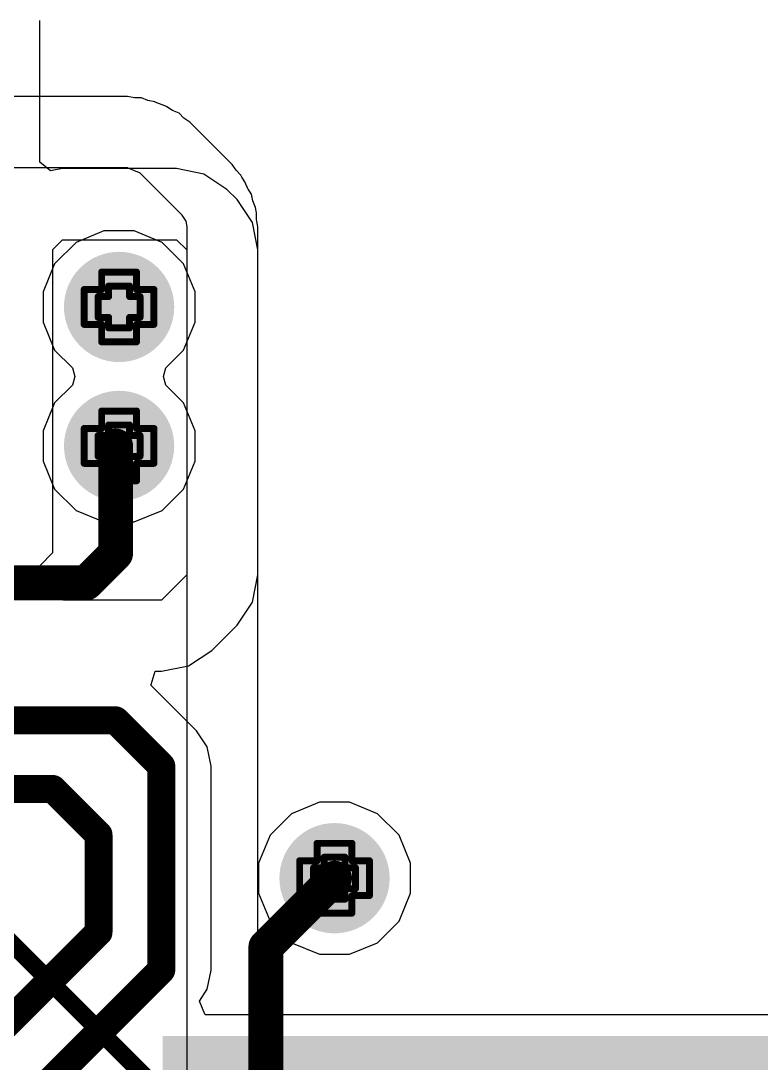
# Model space of a CAD drawing. Header units: inches. Extents: x -3 to 5259, y -3 to 5282.
# Drawn here: x 15.99 to 21.39, y 38.98 to 46.57 of the extents above; entities that cross this region are included whole.
import ezdxf

# ---------------------------------------------------------------- set-up
doc = ezdxf.new("R2010")
doc.units = ezdxf.units.IN
for name, color, linetype in [('Bottom Layer', 5, 'Continuous'), ('Bottom Solder', 6, 'Continuous'), ('Drill Drawing', 1, 'Continuous'), ('Layer 1', 16, 'Continuous'), ('Layer 2', 76, 'Continuous'), ('Top Layer', 1, 'Continuous'), ('Top Overlay', 2, 'Continuous'), ('Top Paste', 8, 'Continuous'), ('Top Solder', 216, 'Continuous'), ('Via Holes', 16, 'Continuous')]:
    doc.layers.add(name, color=color, linetype=linetype)

# ---------------------------------------------------------------- blocks, each defined once
blk = doc.blocks.new('64_LQFP__10_10__24')
at = {"layer": 'Top Layer'}
for points in [[(-3.9, -6.35), (-3.9, -5.15), (-3.6, -5.15), (-3.6, -6.35)], [(-3.4, -6.35), (-3.4, -5.15), (-3.1, -5.15), (-3.1, -6.35)], [(-2.9, -6.35), (-2.9, -5.15), (-2.6, -5.15), (-2.6, -6.35)], [(-2.4, -6.35), (-2.4, -5.15), (-2.1, -5.15), (-2.1, -6.35)], [(-1.9, -6.35), (-1.9, -5.15), (-1.6, -5.15), (-1.6, -6.35)], [(-1.4, -6.35), (-1.4, -5.15), (-1.1, -5.15), (-1.1, -6.35)], [(-0.9, -6.35), (-0.9, -5.15), (-0.6, -5.15), (-0.6, -6.35)], [(-0.4, -6.35), (-0.4, -5.15), (-0.1, -5.15), (-0.1, -6.35)], [(0.1, -6.35), (0.1, -5.15), (0.4, -5.15), (0.4, -6.35)]]:
    blk.add_hatch(color=1, dxfattribs=at).paths.add_polyline_path(points)
at = {"layer": 'Top Paste'}
for points in [[(-3.9, -6.35), (-3.9, -5.15), (-3.6, -5.15), (-3.6, -6.35)], [(-3.4, -6.35), (-3.4, -5.15), (-3.1, -5.15), (-3.1, -6.35)], [(-2.9, -6.35), (-2.9, -5.15), (-2.6, -5.15), (-2.6, -6.35)], [(-2.4, -6.35), (-2.4, -5.15), (-2.1, -5.15), (-2.1, -6.35)], [(-1.9, -6.35), (-1.9, -5.15), (-1.6, -5.15), (-1.6, -6.35)], [(-1.4, -6.35), (-1.4, -5.15), (-1.1, -5.15), (-1.1, -6.35)], [(-0.9, -6.35), (-0.9, -5.15), (-0.6, -5.15), (-0.6, -6.35)], [(-0.4, -6.35), (-0.4, -5.15), (-0.1, -5.15), (-0.1, -6.35)], [(0.1, -6.35), (0.1, -5.15), (0.4, -5.15), (0.4, -6.35)]]:
    blk.add_hatch(color=8, dxfattribs=at).paths.add_polyline_path(points)
at = {"layer": 'Top Solder'}
for points in [[(-4.0016, -6.4516), (-4.0016, -5.0484), (-3.4984, -5.0484), (-3.4984, -6.4516)], [(-3.5016, -6.4516), (-3.5016, -5.0484), (-2.9984, -5.0484), (-2.9984, -6.4516)], [(-3.0016, -6.4516), (-3.0016, -5.0484), (-2.4984, -5.0484), (-2.4984, -6.4516)], [(-2.5016, -6.4516), (-2.5016, -5.0484), (-1.9984, -5.0484), (-1.9984, -6.4516)], [(-2.0016, -6.4516), (-2.0016, -5.0484), (-1.4984, -5.0484), (-1.4984, -6.4516)], [(-1.5016, -6.4516), (-1.5016, -5.0484), (-0.9984, -5.0484), (-0.9984, -6.4516)], [(-1.0016, -6.4516), (-1.0016, -5.0484), (-0.4984, -5.0484), (-0.4984, -6.4516)], [(-0.5016, -6.4516), (-0.5016, -5.0484), (0.0016, -5.0484), (0.0016, -6.4516)], [(-0.0016, -6.4516), (-0.0016, -5.0484), (0.5016, -5.0484), (0.5016, -6.4516)]]:
    blk.add_hatch(color=216, dxfattribs=at).paths.add_polyline_path(points)
at = {"layer": 'Top Overlay'}
blk.add_lwpolyline([(-5.2832, -4.191, 0.127, 0.127, 0), (-4.1148, -5.3594, 0.127, 0.127, 0)], format="xyseb", dxfattribs=at)

msp = doc.modelspace()

# ---------------------------------------------------------------- hatches: boundary and pattern name
at = {"layer": 'Bottom Layer'}
h = msp.add_hatch(color=5, dxfattribs=at)
edge = h.paths.add_edge_path()
edge.add_arc((16.709, 44.4842), 0.3, 0, 360)
h = msp.add_hatch(color=5, dxfattribs=at)
edge = h.paths.add_edge_path()
edge.add_arc((16.709, 43.4721), 0.3, 0, 360)
h = msp.add_hatch(color=5, dxfattribs=at)
edge = h.paths.add_edge_path()
edge.add_arc((18.2781, 40.3238), 0.3, 0, 360)
at = {"layer": 'Bottom Solder'}
h = msp.add_hatch(color=6, dxfattribs=at)
edge = h.paths.add_edge_path()
edge.add_arc((16.709, 44.4842), 0.4016, 0, 360)
h = msp.add_hatch(color=6, dxfattribs=at)
edge = h.paths.add_edge_path()
edge.add_arc((16.709, 43.4721), 0.4016, 0, 360)
h = msp.add_hatch(color=6, dxfattribs=at)
edge = h.paths.add_edge_path()
edge.add_arc((18.2781, 40.3238), 0.4016, 0, 360)
at = {"layer": 'Layer 1'}
h = msp.add_hatch(color=16, dxfattribs=at)
edge = h.paths.add_edge_path()
edge.add_arc((16.709, 44.4842), 0.3, 0, 360)
h = msp.add_hatch(color=16, dxfattribs=at)
edge = h.paths.add_edge_path()
edge.add_arc((16.709, 43.4721), 0.3, 0, 360)
h = msp.add_hatch(color=16, dxfattribs=at)
edge = h.paths.add_edge_path()
edge.add_arc((18.2781, 40.3238), 0.3, 0, 360)
at = {"layer": 'Layer 2'}
h = msp.add_hatch(color=76, dxfattribs=at)
edge = h.paths.add_edge_path()
edge.add_arc((16.709, 44.4842), 0.3, 0, 360)
h = msp.add_hatch(color=76, dxfattribs=at)
edge = h.paths.add_edge_path()
edge.add_arc((16.709, 43.4721), 0.3, 0, 360)
h = msp.add_hatch(color=76, dxfattribs=at)
edge = h.paths.add_edge_path()
edge.add_arc((18.2781, 40.3238), 0.3, 0, 360)
at = {"layer": 'Top Layer'}
h = msp.add_hatch(color=1, dxfattribs=at)
edge = h.paths.add_edge_path()
edge.add_arc((16.709, 44.4842), 0.3, 0, 360)
h = msp.add_hatch(color=1, dxfattribs=at)
edge = h.paths.add_edge_path()
edge.add_arc((16.709, 43.4721), 0.3, 0, 360)
h = msp.add_hatch(color=1, dxfattribs=at)
edge = h.paths.add_edge_path()
edge.add_arc((18.2781, 40.3238), 0.3, 0, 360)
at = {"layer": 'Top Solder'}
h = msp.add_hatch(color=216, dxfattribs=at)
edge = h.paths.add_edge_path()
edge.add_arc((16.709, 44.4842), 0.4016, 0, 360)
h = msp.add_hatch(color=216, dxfattribs=at)
edge = h.paths.add_edge_path()
edge.add_arc((16.709, 43.4721), 0.4016, 0, 360)
h = msp.add_hatch(color=216, dxfattribs=at)
edge = h.paths.add_edge_path()
edge.add_arc((18.2781, 40.3238), 0.4016, 0, 360)
at = {"layer": 'Via Holes'}
h = msp.add_hatch(color=7, dxfattribs=at)
edge = h.paths.add_edge_path()
edge.add_arc((16.709, 44.4842), 0.15, 0, 360)
h = msp.add_hatch(color=7, dxfattribs=at)
edge = h.paths.add_edge_path()
edge.add_arc((16.709, 43.4721), 0.15, 0, 360)
h = msp.add_hatch(color=7, dxfattribs=at)
edge = h.paths.add_edge_path()
edge.add_arc((18.2781, 40.3238), 0.15, 0, 360)

# ---------------------------------------------------------------- linework, layer by layer
at = {"layer": 'Bottom Layer'}
for p, q in [((16.5988, 45.0382), (16.3952, 44.9538)), ((16.8192, 45.0382), (16.5988, 45.0382)), ((17.0228, 44.9538), (16.8192, 45.0382)), ((16.3952, 44.9538), (16.2393, 44.798)), ((17.1786, 44.798), (17.0228, 44.9538)), ((16.2393, 44.798), (16.155, 44.5944)), ((17.263, 44.5944), (17.1786, 44.798)), ((16.155, 44.5944), (16.155, 44.374)), ((17.263, 44.374), (17.263, 44.5944)), ((16.155, 44.374), (16.2393, 44.1703)), ((17.1786, 44.1703), (17.263, 44.374)), ((16.2393, 44.1703), (16.3688, 44.0408)), ((17.0491, 44.0408), (17.1786, 44.1703)), ((16.3688, 44.0408), (16.3855, 43.9781)), ((17.0325, 43.9781), (17.0491, 44.0408)), ((16.3855, 43.9781), (16.3688, 43.9154)), ((17.0491, 43.9154), (17.0325, 43.9781)), ((16.3688, 43.9154), (16.2393, 43.7859)), ((17.1786, 43.7859), (17.0491, 43.9154)), ((16.2393, 43.7859), (16.155, 43.5823)), ((17.263, 43.5823), (17.1786, 43.7859)), ((16.155, 43.5823), (16.155, 43.3619)), ((17.263, 43.3619), (17.263, 43.5823)), ((16.155, 43.3619), (16.2393, 43.1583)), ((17.1786, 43.1583), (17.263, 43.3619)), ((16.2393, 43.1583), (16.3952, 43.0024)), ((17.0228, 43.0024), (17.1786, 43.1583)), ((16.3952, 43.0024), (16.5988, 42.9181)), ((16.8192, 42.9181), (17.0228, 43.0024)), ((16.5988, 42.9181), (16.8192, 42.9181)), ((18.1679, 40.8778), (17.9642, 40.7934)), ((18.3883, 40.8778), (18.1679, 40.8778)), ((18.5919, 40.7934), (18.3883, 40.8778)), ((17.9642, 40.7934), (17.8084, 40.6376)), ((18.7477, 40.6376), (18.5919, 40.7934)), ((17.8084, 40.6376), (17.7241, 40.434)), ((18.8321, 40.434), (18.7477, 40.6376)), ((17.7241, 40.434), (17.7241, 40.2136)), ((18.8321, 40.2136), (18.8321, 40.434)), ((17.7241, 40.2136), (17.8084, 40.0099)), ((18.7477, 40.0099), (18.8321, 40.2136)), ((17.8084, 40.0099), (17.9642, 39.8541)), ((18.5919, 39.8541), (18.7477, 40.0099)), ((17.9642, 39.8541), (18.1679, 39.7698)), ((18.3883, 39.7698), (18.5919, 39.8541)), ((18.1679, 39.7698), (18.3883, 39.7698))]:
    msp.add_line(p, q, dxfattribs=at)
at = {"layer": 'Drill Drawing'}
for points in [[(16.582, 44.6112, 0.0508, 0.0508, 0), (16.582, 44.7382, 0.0508, 0.0508, 0)], [(16.582, 44.7382, 0.0508, 0.0508, 0), (16.836, 44.7382, 0.0508, 0.0508, 0)], [(16.836, 44.6112, 0.0508, 0.0508, 0), (16.836, 44.7382, 0.0508, 0.0508, 0)], [(16.455, 44.3572, 0.0508, 0.0508, 0), (16.455, 44.6112, 0.0508, 0.0508, 0)], [(16.455, 44.6112, 0.0508, 0.0508, 0), (16.582, 44.6112, 0.0508, 0.0508, 0)], [(16.6328, 44.5604, 0.0508, 0.0508, 0), (16.6328, 44.6366, 0.0508, 0.0508, 0)], [(16.6328, 44.6366, 0.0508, 0.0508, 0), (16.7852, 44.6366, 0.0508, 0.0508, 0)], [(16.7852, 44.5604, 0.0508, 0.0508, 0), (16.7852, 44.6366, 0.0508, 0.0508, 0)], [(16.836, 44.6112, 0.0508, 0.0508, 0), (16.963, 44.6112, 0.0508, 0.0508, 0)], [(16.963, 44.3572, 0.0508, 0.0508, 0), (16.963, 44.6112, 0.0508, 0.0508, 0)], [(16.5566, 44.408, 0.0508, 0.0508, 0), (16.5566, 44.5604, 0.0508, 0.0508, 0)], [(16.5566, 44.5604, 0.0508, 0.0508, 0), (16.6328, 44.5604, 0.0508, 0.0508, 0)], [(16.7852, 44.5604, 0.0508, 0.0508, 0), (16.8614, 44.5604, 0.0508, 0.0508, 0)], [(16.8614, 44.408, 0.0508, 0.0508, 0), (16.8614, 44.5604, 0.0508, 0.0508, 0)], [(16.5566, 44.408, 0.0508, 0.0508, 0), (16.6328, 44.408, 0.0508, 0.0508, 0)], [(16.6328, 44.3318, 0.0508, 0.0508, 0), (16.6328, 44.408, 0.0508, 0.0508, 0)], [(16.7852, 44.408, 0.0508, 0.0508, 0), (16.8614, 44.408, 0.0508, 0.0508, 0)], [(16.7852, 44.3318, 0.0508, 0.0508, 0), (16.7852, 44.408, 0.0508, 0.0508, 0)], [(16.455, 44.3572, 0.0508, 0.0508, 0), (16.582, 44.3572, 0.0508, 0.0508, 0)], [(16.582, 44.2302, 0.0508, 0.0508, 0), (16.582, 44.3572, 0.0508, 0.0508, 0)], [(16.6328, 44.3318, 0.0508, 0.0508, 0), (16.7852, 44.3318, 0.0508, 0.0508, 0)], [(16.836, 44.3572, 0.0508, 0.0508, 0), (16.963, 44.3572, 0.0508, 0.0508, 0)], [(16.836, 44.2302, 0.0508, 0.0508, 0), (16.836, 44.3572, 0.0508, 0.0508, 0)], [(16.582, 44.2302, 0.0508, 0.0508, 0), (16.836, 44.2302, 0.0508, 0.0508, 0)], [(16.582, 43.5991, 0.0508, 0.0508, 0), (16.582, 43.7261, 0.0508, 0.0508, 0)], [(16.582, 43.7261, 0.0508, 0.0508, 0), (16.836, 43.7261, 0.0508, 0.0508, 0)], [(16.836, 43.5991, 0.0508, 0.0508, 0), (16.836, 43.7261, 0.0508, 0.0508, 0)], [(16.6328, 43.5483, 0.0508, 0.0508, 0), (16.6328, 43.6245, 0.0508, 0.0508, 0)], [(16.6328, 43.6245, 0.0508, 0.0508, 0), (16.7852, 43.6245, 0.0508, 0.0508, 0)], [(16.7852, 43.5483, 0.0508, 0.0508, 0), (16.7852, 43.6245, 0.0508, 0.0508, 0)], [(16.455, 43.3451, 0.0508, 0.0508, 0), (16.455, 43.5991, 0.0508, 0.0508, 0)], [(16.455, 43.5991, 0.0508, 0.0508, 0), (16.582, 43.5991, 0.0508, 0.0508, 0)], [(16.5566, 43.3959, 0.0508, 0.0508, 0), (16.5566, 43.5483, 0.0508, 0.0508, 0)], [(16.5566, 43.5483, 0.0508, 0.0508, 0), (16.6328, 43.5483, 0.0508, 0.0508, 0)], [(16.7852, 43.5483, 0.0508, 0.0508, 0), (16.8614, 43.5483, 0.0508, 0.0508, 0)], [(16.836, 43.5991, 0.0508, 0.0508, 0), (16.963, 43.5991, 0.0508, 0.0508, 0)], [(16.8614, 43.3959, 0.0508, 0.0508, 0), (16.8614, 43.5483, 0.0508, 0.0508, 0)], [(16.963, 43.3451, 0.0508, 0.0508, 0), (16.963, 43.5991, 0.0508, 0.0508, 0)], [(16.5566, 43.3959, 0.0508, 0.0508, 0), (16.6328, 43.3959, 0.0508, 0.0508, 0)], [(16.6328, 43.3197, 0.0508, 0.0508, 0), (16.6328, 43.3959, 0.0508, 0.0508, 0)], [(16.7852, 43.3959, 0.0508, 0.0508, 0), (16.8614, 43.3959, 0.0508, 0.0508, 0)], [(16.7852, 43.3197, 0.0508, 0.0508, 0), (16.7852, 43.3959, 0.0508, 0.0508, 0)], [(16.455, 43.3451, 0.0508, 0.0508, 0), (16.582, 43.3451, 0.0508, 0.0508, 0)], [(16.582, 43.2181, 0.0508, 0.0508, 0), (16.582, 43.3451, 0.0508, 0.0508, 0)], [(16.6328, 43.3197, 0.0508, 0.0508, 0), (16.7852, 43.3197, 0.0508, 0.0508, 0)], [(16.836, 43.3451, 0.0508, 0.0508, 0), (16.963, 43.3451, 0.0508, 0.0508, 0)], [(16.836, 43.2181, 0.0508, 0.0508, 0), (16.836, 43.3451, 0.0508, 0.0508, 0)], [(16.582, 43.2181, 0.0508, 0.0508, 0), (16.836, 43.2181, 0.0508, 0.0508, 0)], [(18.1511, 40.4508, 0.0508, 0.0508, 0), (18.1511, 40.5778, 0.0508, 0.0508, 0)], [(18.1511, 40.5778, 0.0508, 0.0508, 0), (18.4051, 40.5778, 0.0508, 0.0508, 0)], [(18.4051, 40.4508, 0.0508, 0.0508, 0), (18.4051, 40.5778, 0.0508, 0.0508, 0)], [(18.0241, 40.1968, 0.0508, 0.0508, 0), (18.0241, 40.4508, 0.0508, 0.0508, 0)], [(18.0241, 40.4508, 0.0508, 0.0508, 0), (18.1511, 40.4508, 0.0508, 0.0508, 0)], [(18.2019, 40.4, 0.0508, 0.0508, 0), (18.2019, 40.4762, 0.0508, 0.0508, 0)], [(18.2019, 40.4762, 0.0508, 0.0508, 0), (18.3543, 40.4762, 0.0508, 0.0508, 0)], [(18.3543, 40.4, 0.0508, 0.0508, 0), (18.3543, 40.4762, 0.0508, 0.0508, 0)], [(18.4051, 40.4508, 0.0508, 0.0508, 0), (18.5321, 40.4508, 0.0508, 0.0508, 0)], [(18.5321, 40.1968, 0.0508, 0.0508, 0), (18.5321, 40.4508, 0.0508, 0.0508, 0)], [(18.1257, 40.2476, 0.0508, 0.0508, 0), (18.1257, 40.4, 0.0508, 0.0508, 0)], [(18.1257, 40.4, 0.0508, 0.0508, 0), (18.2019, 40.4, 0.0508, 0.0508, 0)], [(18.3543, 40.4, 0.0508, 0.0508, 0), (18.4305, 40.4, 0.0508, 0.0508, 0)], [(18.4305, 40.2476, 0.0508, 0.0508, 0), (18.4305, 40.4, 0.0508, 0.0508, 0)], [(18.1257, 40.2476, 0.0508, 0.0508, 0), (18.2019, 40.2476, 0.0508, 0.0508, 0)], [(18.2019, 40.1714, 0.0508, 0.0508, 0), (18.2019, 40.2476, 0.0508, 0.0508, 0)], [(18.3543, 40.2476, 0.0508, 0.0508, 0), (18.4305, 40.2476, 0.0508, 0.0508, 0)], [(18.3543, 40.1714, 0.0508, 0.0508, 0), (18.3543, 40.2476, 0.0508, 0.0508, 0)], [(18.0241, 40.1968, 0.0508, 0.0508, 0), (18.1511, 40.1968, 0.0508, 0.0508, 0)], [(18.1511, 40.0698, 0.0508, 0.0508, 0), (18.1511, 40.1968, 0.0508, 0.0508, 0)], [(18.2019, 40.1714, 0.0508, 0.0508, 0), (18.3543, 40.1714, 0.0508, 0.0508, 0)], [(18.4051, 40.1968, 0.0508, 0.0508, 0), (18.5321, 40.1968, 0.0508, 0.0508, 0)], [(18.4051, 40.0698, 0.0508, 0.0508, 0), (18.4051, 40.1968, 0.0508, 0.0508, 0)], [(18.1511, 40.0698, 0.0508, 0.0508, 0), (18.4051, 40.0698, 0.0508, 0.0508, 0)]]:
    msp.add_lwpolyline(points, format="xyseb", dxfattribs=at)
for points in [[(16.5693, 44.7382, 0.0254, 0.0254, 1), (16.5947, 44.7382, 0.0254, 0.0254, 1)], [(16.5693, 44.7382, 0.0254, 0.0254, 1), (16.5947, 44.7382, 0.0254, 0.0254, 1)], [(16.8233, 44.7382, 0.0254, 0.0254, 1), (16.8487, 44.7382, 0.0254, 0.0254, 1)], [(16.8233, 44.7382, 0.0254, 0.0254, 1), (16.8487, 44.7382, 0.0254, 0.0254, 1)], [(16.4423, 44.6112, 0.0254, 0.0254, 1), (16.4677, 44.6112, 0.0254, 0.0254, 1)], [(16.4423, 44.6112, 0.0254, 0.0254, 1), (16.4677, 44.6112, 0.0254, 0.0254, 1)], [(16.5693, 44.6112, 0.0254, 0.0254, 1), (16.5947, 44.6112, 0.0254, 0.0254, 1)], [(16.5693, 44.6112, 0.0254, 0.0254, 1), (16.5947, 44.6112, 0.0254, 0.0254, 1)], [(16.6201, 44.6366, 0.0254, 0.0254, 1), (16.6455, 44.6366, 0.0254, 0.0254, 1)], [(16.6201, 44.6366, 0.0254, 0.0254, 1), (16.6455, 44.6366, 0.0254, 0.0254, 1)], [(16.7725, 44.6366, 0.0254, 0.0254, 1), (16.7979, 44.6366, 0.0254, 0.0254, 1)], [(16.7725, 44.6366, 0.0254, 0.0254, 1), (16.7979, 44.6366, 0.0254, 0.0254, 1)], [(16.8233, 44.6112, 0.0254, 0.0254, 1), (16.8487, 44.6112, 0.0254, 0.0254, 1)], [(16.8233, 44.6112, 0.0254, 0.0254, 1), (16.8487, 44.6112, 0.0254, 0.0254, 1)], [(16.9503, 44.6112, 0.0254, 0.0254, 1), (16.9757, 44.6112, 0.0254, 0.0254, 1)], [(16.9503, 44.6112, 0.0254, 0.0254, 1), (16.9757, 44.6112, 0.0254, 0.0254, 1)], [(16.5439, 44.5604, 0.0254, 0.0254, 1), (16.5693, 44.5604, 0.0254, 0.0254, 1)], [(16.5439, 44.5604, 0.0254, 0.0254, 1), (16.5693, 44.5604, 0.0254, 0.0254, 1)], [(16.6201, 44.5604, 0.0254, 0.0254, 1), (16.6455, 44.5604, 0.0254, 0.0254, 1)], [(16.6201, 44.5604, 0.0254, 0.0254, 1), (16.6455, 44.5604, 0.0254, 0.0254, 1)], [(16.7725, 44.5604, 0.0254, 0.0254, 1), (16.7979, 44.5604, 0.0254, 0.0254, 1)], [(16.7725, 44.5604, 0.0254, 0.0254, 1), (16.7979, 44.5604, 0.0254, 0.0254, 1)], [(16.8487, 44.5604, 0.0254, 0.0254, 1), (16.8741, 44.5604, 0.0254, 0.0254, 1)], [(16.8487, 44.5604, 0.0254, 0.0254, 1), (16.8741, 44.5604, 0.0254, 0.0254, 1)], [(16.5439, 44.408, 0.0254, 0.0254, 1), (16.5693, 44.408, 0.0254, 0.0254, 1)], [(16.5439, 44.408, 0.0254, 0.0254, 1), (16.5693, 44.408, 0.0254, 0.0254, 1)], [(16.6201, 44.408, 0.0254, 0.0254, 1), (16.6455, 44.408, 0.0254, 0.0254, 1)], [(16.6201, 44.408, 0.0254, 0.0254, 1), (16.6455, 44.408, 0.0254, 0.0254, 1)], [(16.7725, 44.408, 0.0254, 0.0254, 1), (16.7979, 44.408, 0.0254, 0.0254, 1)], [(16.7725, 44.408, 0.0254, 0.0254, 1), (16.7979, 44.408, 0.0254, 0.0254, 1)], [(16.8487, 44.408, 0.0254, 0.0254, 1), (16.8741, 44.408, 0.0254, 0.0254, 1)], [(16.8487, 44.408, 0.0254, 0.0254, 1), (16.8741, 44.408, 0.0254, 0.0254, 1)], [(16.4423, 44.3572, 0.0254, 0.0254, 1), (16.4677, 44.3572, 0.0254, 0.0254, 1)], [(16.4423, 44.3572, 0.0254, 0.0254, 1), (16.4677, 44.3572, 0.0254, 0.0254, 1)], [(16.5693, 44.3572, 0.0254, 0.0254, 1), (16.5947, 44.3572, 0.0254, 0.0254, 1)], [(16.5693, 44.3572, 0.0254, 0.0254, 1), (16.5947, 44.3572, 0.0254, 0.0254, 1)], [(16.6201, 44.3318, 0.0254, 0.0254, 1), (16.6455, 44.3318, 0.0254, 0.0254, 1)], [(16.6201, 44.3318, 0.0254, 0.0254, 1), (16.6455, 44.3318, 0.0254, 0.0254, 1)], [(16.7725, 44.3318, 0.0254, 0.0254, 1), (16.7979, 44.3318, 0.0254, 0.0254, 1)], [(16.7725, 44.3318, 0.0254, 0.0254, 1), (16.7979, 44.3318, 0.0254, 0.0254, 1)], [(16.8233, 44.3572, 0.0254, 0.0254, 1), (16.8487, 44.3572, 0.0254, 0.0254, 1)], [(16.8233, 44.3572, 0.0254, 0.0254, 1), (16.8487, 44.3572, 0.0254, 0.0254, 1)], [(16.9503, 44.3572, 0.0254, 0.0254, 1), (16.9757, 44.3572, 0.0254, 0.0254, 1)], [(16.9503, 44.3572, 0.0254, 0.0254, 1), (16.9757, 44.3572, 0.0254, 0.0254, 1)], [(16.5693, 44.2302, 0.0254, 0.0254, 1), (16.5947, 44.2302, 0.0254, 0.0254, 1)], [(16.5693, 44.2302, 0.0254, 0.0254, 1), (16.5947, 44.2302, 0.0254, 0.0254, 1)], [(16.8233, 44.2302, 0.0254, 0.0254, 1), (16.8487, 44.2302, 0.0254, 0.0254, 1)], [(16.8233, 44.2302, 0.0254, 0.0254, 1), (16.8487, 44.2302, 0.0254, 0.0254, 1)], [(16.5693, 43.7261, 0.0254, 0.0254, 1), (16.5947, 43.7261, 0.0254, 0.0254, 1)], [(16.5693, 43.7261, 0.0254, 0.0254, 1), (16.5947, 43.7261, 0.0254, 0.0254, 1)], [(16.8233, 43.7261, 0.0254, 0.0254, 1), (16.8487, 43.7261, 0.0254, 0.0254, 1)], [(16.8233, 43.7261, 0.0254, 0.0254, 1), (16.8487, 43.7261, 0.0254, 0.0254, 1)], [(16.6201, 43.6245, 0.0254, 0.0254, 1), (16.6455, 43.6245, 0.0254, 0.0254, 1)], [(16.6201, 43.6245, 0.0254, 0.0254, 1), (16.6455, 43.6245, 0.0254, 0.0254, 1)], [(16.7725, 43.6245, 0.0254, 0.0254, 1), (16.7979, 43.6245, 0.0254, 0.0254, 1)], [(16.7725, 43.6245, 0.0254, 0.0254, 1), (16.7979, 43.6245, 0.0254, 0.0254, 1)], [(16.4423, 43.5991, 0.0254, 0.0254, 1), (16.4677, 43.5991, 0.0254, 0.0254, 1)], [(16.4423, 43.5991, 0.0254, 0.0254, 1), (16.4677, 43.5991, 0.0254, 0.0254, 1)], [(16.5439, 43.5483, 0.0254, 0.0254, 1), (16.5693, 43.5483, 0.0254, 0.0254, 1)], [(16.5439, 43.5483, 0.0254, 0.0254, 1), (16.5693, 43.5483, 0.0254, 0.0254, 1)], [(16.5693, 43.5991, 0.0254, 0.0254, 1), (16.5947, 43.5991, 0.0254, 0.0254, 1)], [(16.5693, 43.5991, 0.0254, 0.0254, 1), (16.5947, 43.5991, 0.0254, 0.0254, 1)], [(16.6201, 43.5483, 0.0254, 0.0254, 1), (16.6455, 43.5483, 0.0254, 0.0254, 1)], [(16.6201, 43.5483, 0.0254, 0.0254, 1), (16.6455, 43.5483, 0.0254, 0.0254, 1)], [(16.7725, 43.5483, 0.0254, 0.0254, 1), (16.7979, 43.5483, 0.0254, 0.0254, 1)], [(16.7725, 43.5483, 0.0254, 0.0254, 1), (16.7979, 43.5483, 0.0254, 0.0254, 1)], [(16.8233, 43.5991, 0.0254, 0.0254, 1), (16.8487, 43.5991, 0.0254, 0.0254, 1)], [(16.8233, 43.5991, 0.0254, 0.0254, 1), (16.8487, 43.5991, 0.0254, 0.0254, 1)], [(16.8487, 43.5483, 0.0254, 0.0254, 1), (16.8741, 43.5483, 0.0254, 0.0254, 1)], [(16.8487, 43.5483, 0.0254, 0.0254, 1), (16.8741, 43.5483, 0.0254, 0.0254, 1)], [(16.9503, 43.5991, 0.0254, 0.0254, 1), (16.9757, 43.5991, 0.0254, 0.0254, 1)], [(16.9503, 43.5991, 0.0254, 0.0254, 1), (16.9757, 43.5991, 0.0254, 0.0254, 1)], [(16.5439, 43.3959, 0.0254, 0.0254, 1), (16.5693, 43.3959, 0.0254, 0.0254, 1)], [(16.5439, 43.3959, 0.0254, 0.0254, 1), (16.5693, 43.3959, 0.0254, 0.0254, 1)], [(16.6201, 43.3959, 0.0254, 0.0254, 1), (16.6455, 43.3959, 0.0254, 0.0254, 1)], [(16.6201, 43.3959, 0.0254, 0.0254, 1), (16.6455, 43.3959, 0.0254, 0.0254, 1)], [(16.7725, 43.3959, 0.0254, 0.0254, 1), (16.7979, 43.3959, 0.0254, 0.0254, 1)], [(16.7725, 43.3959, 0.0254, 0.0254, 1), (16.7979, 43.3959, 0.0254, 0.0254, 1)], [(16.8487, 43.3959, 0.0254, 0.0254, 1), (16.8741, 43.3959, 0.0254, 0.0254, 1)], [(16.8487, 43.3959, 0.0254, 0.0254, 1), (16.8741, 43.3959, 0.0254, 0.0254, 1)], [(16.4423, 43.3451, 0.0254, 0.0254, 1), (16.4677, 43.3451, 0.0254, 0.0254, 1)], [(16.4423, 43.3451, 0.0254, 0.0254, 1), (16.4677, 43.3451, 0.0254, 0.0254, 1)], [(16.5693, 43.3451, 0.0254, 0.0254, 1), (16.5947, 43.3451, 0.0254, 0.0254, 1)], [(16.5693, 43.3451, 0.0254, 0.0254, 1), (16.5947, 43.3451, 0.0254, 0.0254, 1)], [(16.6201, 43.3197, 0.0254, 0.0254, 1), (16.6455, 43.3197, 0.0254, 0.0254, 1)], [(16.6201, 43.3197, 0.0254, 0.0254, 1), (16.6455, 43.3197, 0.0254, 0.0254, 1)], [(16.7725, 43.3197, 0.0254, 0.0254, 1), (16.7979, 43.3197, 0.0254, 0.0254, 1)], [(16.7725, 43.3197, 0.0254, 0.0254, 1), (16.7979, 43.3197, 0.0254, 0.0254, 1)], [(16.8233, 43.3451, 0.0254, 0.0254, 1), (16.8487, 43.3451, 0.0254, 0.0254, 1)], [(16.8233, 43.3451, 0.0254, 0.0254, 1), (16.8487, 43.3451, 0.0254, 0.0254, 1)], [(16.9503, 43.3451, 0.0254, 0.0254, 1), (16.9757, 43.3451, 0.0254, 0.0254, 1)], [(16.9503, 43.3451, 0.0254, 0.0254, 1), (16.9757, 43.3451, 0.0254, 0.0254, 1)], [(16.5693, 43.2181, 0.0254, 0.0254, 1), (16.5947, 43.2181, 0.0254, 0.0254, 1)], [(16.5693, 43.2181, 0.0254, 0.0254, 1), (16.5947, 43.2181, 0.0254, 0.0254, 1)], [(16.8233, 43.2181, 0.0254, 0.0254, 1), (16.8487, 43.2181, 0.0254, 0.0254, 1)], [(16.8233, 43.2181, 0.0254, 0.0254, 1), (16.8487, 43.2181, 0.0254, 0.0254, 1)], [(18.1384, 40.5778, 0.0254, 0.0254, 1), (18.1638, 40.5778, 0.0254, 0.0254, 1)], [(18.1384, 40.5778, 0.0254, 0.0254, 1), (18.1638, 40.5778, 0.0254, 0.0254, 1)], [(18.3924, 40.5778, 0.0254, 0.0254, 1), (18.4178, 40.5778, 0.0254, 0.0254, 1)], [(18.3924, 40.5778, 0.0254, 0.0254, 1), (18.4178, 40.5778, 0.0254, 0.0254, 1)], [(18.0114, 40.4508, 0.0254, 0.0254, 1), (18.0368, 40.4508, 0.0254, 0.0254, 1)], [(18.0114, 40.4508, 0.0254, 0.0254, 1), (18.0368, 40.4508, 0.0254, 0.0254, 1)], [(18.1384, 40.4508, 0.0254, 0.0254, 1), (18.1638, 40.4508, 0.0254, 0.0254, 1)], [(18.1384, 40.4508, 0.0254, 0.0254, 1), (18.1638, 40.4508, 0.0254, 0.0254, 1)], [(18.1892, 40.4762, 0.0254, 0.0254, 1), (18.2146, 40.4762, 0.0254, 0.0254, 1)], [(18.1892, 40.4762, 0.0254, 0.0254, 1), (18.2146, 40.4762, 0.0254, 0.0254, 1)], [(18.3416, 40.4762, 0.0254, 0.0254, 1), (18.367, 40.4762, 0.0254, 0.0254, 1)], [(18.3416, 40.4762, 0.0254, 0.0254, 1), (18.367, 40.4762, 0.0254, 0.0254, 1)], [(18.3924, 40.4508, 0.0254, 0.0254, 1), (18.4178, 40.4508, 0.0254, 0.0254, 1)], [(18.3924, 40.4508, 0.0254, 0.0254, 1), (18.4178, 40.4508, 0.0254, 0.0254, 1)], [(18.5194, 40.4508, 0.0254, 0.0254, 1), (18.5448, 40.4508, 0.0254, 0.0254, 1)], [(18.5194, 40.4508, 0.0254, 0.0254, 1), (18.5448, 40.4508, 0.0254, 0.0254, 1)], [(18.113, 40.4, 0.0254, 0.0254, 1), (18.1384, 40.4, 0.0254, 0.0254, 1)], [(18.113, 40.4, 0.0254, 0.0254, 1), (18.1384, 40.4, 0.0254, 0.0254, 1)], [(18.1892, 40.4, 0.0254, 0.0254, 1), (18.2146, 40.4, 0.0254, 0.0254, 1)], [(18.1892, 40.4, 0.0254, 0.0254, 1), (18.2146, 40.4, 0.0254, 0.0254, 1)], [(18.3416, 40.4, 0.0254, 0.0254, 1), (18.367, 40.4, 0.0254, 0.0254, 1)], [(18.3416, 40.4, 0.0254, 0.0254, 1), (18.367, 40.4, 0.0254, 0.0254, 1)], [(18.4178, 40.4, 0.0254, 0.0254, 1), (18.4432, 40.4, 0.0254, 0.0254, 1)], [(18.4178, 40.4, 0.0254, 0.0254, 1), (18.4432, 40.4, 0.0254, 0.0254, 1)], [(18.113, 40.2476, 0.0254, 0.0254, 1), (18.1384, 40.2476, 0.0254, 0.0254, 1)], [(18.113, 40.2476, 0.0254, 0.0254, 1), (18.1384, 40.2476, 0.0254, 0.0254, 1)], [(18.1892, 40.2476, 0.0254, 0.0254, 1), (18.2146, 40.2476, 0.0254, 0.0254, 1)], [(18.1892, 40.2476, 0.0254, 0.0254, 1), (18.2146, 40.2476, 0.0254, 0.0254, 1)], [(18.3416, 40.2476, 0.0254, 0.0254, 1), (18.367, 40.2476, 0.0254, 0.0254, 1)], [(18.3416, 40.2476, 0.0254, 0.0254, 1), (18.367, 40.2476, 0.0254, 0.0254, 1)], [(18.4178, 40.2476, 0.0254, 0.0254, 1), (18.4432, 40.2476, 0.0254, 0.0254, 1)], [(18.4178, 40.2476, 0.0254, 0.0254, 1), (18.4432, 40.2476, 0.0254, 0.0254, 1)], [(18.0114, 40.1968, 0.0254, 0.0254, 1), (18.0368, 40.1968, 0.0254, 0.0254, 1)], [(18.0114, 40.1968, 0.0254, 0.0254, 1), (18.0368, 40.1968, 0.0254, 0.0254, 1)], [(18.1384, 40.1968, 0.0254, 0.0254, 1), (18.1638, 40.1968, 0.0254, 0.0254, 1)], [(18.1384, 40.1968, 0.0254, 0.0254, 1), (18.1638, 40.1968, 0.0254, 0.0254, 1)], [(18.1892, 40.1714, 0.0254, 0.0254, 1), (18.2146, 40.1714, 0.0254, 0.0254, 1)], [(18.1892, 40.1714, 0.0254, 0.0254, 1), (18.2146, 40.1714, 0.0254, 0.0254, 1)], [(18.3416, 40.1714, 0.0254, 0.0254, 1), (18.367, 40.1714, 0.0254, 0.0254, 1)], [(18.3416, 40.1714, 0.0254, 0.0254, 1), (18.367, 40.1714, 0.0254, 0.0254, 1)], [(18.3924, 40.1968, 0.0254, 0.0254, 1), (18.4178, 40.1968, 0.0254, 0.0254, 1)], [(18.3924, 40.1968, 0.0254, 0.0254, 1), (18.4178, 40.1968, 0.0254, 0.0254, 1)], [(18.5194, 40.1968, 0.0254, 0.0254, 1), (18.5448, 40.1968, 0.0254, 0.0254, 1)], [(18.5194, 40.1968, 0.0254, 0.0254, 1), (18.5448, 40.1968, 0.0254, 0.0254, 1)], [(18.1384, 40.0698, 0.0254, 0.0254, 1), (18.1638, 40.0698, 0.0254, 0.0254, 1)], [(18.1384, 40.0698, 0.0254, 0.0254, 1), (18.1638, 40.0698, 0.0254, 0.0254, 1)], [(18.3924, 40.0698, 0.0254, 0.0254, 1), (18.4178, 40.0698, 0.0254, 0.0254, 1)], [(18.3924, 40.0698, 0.0254, 0.0254, 1), (18.4178, 40.0698, 0.0254, 0.0254, 1)]]:
    msp.add_lwpolyline(points, format="xyseb", close=True, dxfattribs=at)
at = {"layer": 'Layer 1'}
for p, q in [((16.7707, 46.0178), (15.1716, 46.0178)), ((16.8208, 46.0079), (16.7707, 46.0178)), ((16.8719, 46.0079), (16.8208, 46.0079)), ((16.919, 45.9883), (16.8719, 46.0079)), ((16.969, 45.9784), (16.919, 45.9883)), ((16.9714, 45.9767), (16.969, 45.9784)), ((17.0531, 45.9429), (16.9714, 45.9767)), ((17.056, 45.9423), (17.0531, 45.9429)), ((17.0984, 45.914), (17.056, 45.9423)), ((17.1454, 45.8946), (17.0984, 45.914)), ((17.1816, 45.8584), (17.1454, 45.8946)), ((17.224, 45.8301), (17.1816, 45.8584)), ((17.2601, 45.794), (17.224, 45.8301)), ((17.4961, 45.558), (17.2601, 45.794)), ((17.2601, 45.794), (17.2601, 45.794)), ((17.2601, 45.794), (17.2601, 45.794)), ((17.5321, 45.522), (17.4961, 45.558)), ((17.4961, 45.558), (17.4961, 45.558)), ((15.1716, 45.4999), (16.7707, 45.4999)), ((16.7707, 45.4999), (16.7707, 45.4999)), ((16.7707, 45.4999), (16.7732, 45.4982)), ((16.7732, 45.4982), (16.8549, 45.4644)), ((17.5605, 45.4795), (17.5321, 45.522)), ((17.5966, 45.4434), (17.5605, 45.4795)), ((16.8549, 45.4644), (16.8578, 45.4638)), ((16.8578, 45.4638), (16.8578, 45.4638)), ((16.8578, 45.4638), (16.8939, 45.4277)), ((16.8939, 45.4277), (16.8939, 45.4277)), ((16.8939, 45.4277), (17.1272, 45.1944)), ((17.6023, 45.4295), (17.5966, 45.4434)), ((17.6247, 45.396), (17.6023, 45.4295)), ((17.6248, 45.3957), (17.6247, 45.396)), ((17.625, 45.3955), (17.6248, 45.3957)), ((17.6387, 45.3624), (17.625, 45.3955)), ((17.625, 45.3955), (17.625, 45.3955)), ((17.6444, 45.3539), (17.6387, 45.3624)), ((17.645, 45.351), (17.6444, 45.3539)), ((17.645, 45.3509), (17.645, 45.351)), ((17.6485, 45.3425), (17.645, 45.3509)), ((17.6726, 45.3064), (17.6485, 45.3425)), ((17.6826, 45.2564), (17.6726, 45.3064)), ((17.7021, 45.2093), (17.6826, 45.2564)), ((17.1272, 45.1944), (17.1298, 45.1918)), ((17.1298, 45.1918), (17.1298, 45.1918)), ((17.1298, 45.1918), (17.1659, 45.1557)), ((17.7022, 45.2088), (17.7021, 45.2093)), ((17.7021, 45.2093), (17.7021, 45.2093)), ((17.7022, 45.2087), (17.7022, 45.2088)), ((17.71, 45.1697), (17.7022, 45.2087)), ((17.7022, 45.2087), (17.7022, 45.2087)), ((17.71, 45.1187), (17.71, 45.1697)), ((17.1659, 45.1557), (17.1659, 45.1557)), ((17.1659, 45.1557), (17.1665, 45.1528)), ((17.1665, 45.1528), (17.17, 45.1443)), ((17.17, 45.1443), (17.1941, 45.1082)), ((17.1941, 45.1082), (17.1941, 45.1082)), ((17.1941, 45.1082), (17.1941, 45.1082)), ((17.1941, 45.1082), (17.1941, 45.1082)), ((17.1941, 45.1082), (17.202, 45.0686)), ((17.712, 45.1082), (17.71, 45.1187)), ((17.7199, 45.0686), (17.712, 45.1082)), ((17.712, 45.1082), (17.712, 45.1082)), ((17.202, 45.0686), (17.202, 37.1317)), ((17.7199, 37.8045), (17.7199, 45.0686))]:
    msp.add_line(p, q, dxfattribs=at)
at = {"layer": 'Layer 2'}
for p, q in [((16.5988, 45.0382), (16.3952, 44.9538)), ((16.8192, 45.0382), (16.5988, 45.0382)), ((17.0228, 44.9538), (16.8192, 45.0382)), ((16.3952, 44.9538), (16.2393, 44.798)), ((17.1786, 44.798), (17.0228, 44.9538)), ((16.2393, 44.798), (16.155, 44.5944)), ((17.263, 44.5944), (17.1786, 44.798)), ((16.155, 44.5944), (16.155, 44.374)), ((17.263, 44.374), (17.263, 44.5944)), ((16.155, 44.374), (16.2393, 44.1703)), ((17.1786, 44.1703), (17.263, 44.374)), ((16.2393, 44.1703), (16.3688, 44.0408)), ((17.0491, 44.0408), (17.1786, 44.1703)), ((16.3688, 44.0408), (16.3855, 43.9781)), ((17.0325, 43.9781), (17.0491, 44.0408)), ((16.3855, 43.9781), (16.3688, 43.9154)), ((17.0491, 43.9154), (17.0325, 43.9781)), ((16.3688, 43.9154), (16.2393, 43.7859)), ((17.1786, 43.7859), (17.0491, 43.9154)), ((16.2393, 43.7859), (16.155, 43.5823)), ((17.263, 43.5823), (17.1786, 43.7859)), ((16.155, 43.5823), (16.155, 43.3619)), ((17.263, 43.3619), (17.263, 43.5823)), ((16.155, 43.3619), (16.2393, 43.1583)), ((17.1786, 43.1583), (17.263, 43.3619)), ((16.2393, 43.1583), (16.3952, 43.0024)), ((17.0228, 43.0024), (17.1786, 43.1583)), ((16.3952, 43.0024), (16.5988, 42.9181)), ((16.8192, 42.9181), (17.0228, 43.0024)), ((16.5988, 42.9181), (16.8192, 42.9181)), ((18.1679, 40.8778), (17.9642, 40.7934)), ((18.3883, 40.8778), (18.1679, 40.8778)), ((18.5919, 40.7934), (18.3883, 40.8778)), ((17.9642, 40.7934), (17.8084, 40.6376)), ((18.7477, 40.6376), (18.5919, 40.7934)), ((17.8084, 40.6376), (17.7241, 40.434)), ((18.8321, 40.434), (18.7477, 40.6376)), ((17.7241, 40.434), (17.7241, 40.2136)), ((18.8321, 40.2136), (18.8321, 40.434)), ((17.7241, 40.2136), (17.8084, 40.0099)), ((18.7477, 40.0099), (18.8321, 40.2136)), ((17.8084, 40.0099), (17.9642, 39.8541)), ((18.5919, 39.8541), (18.7477, 40.0099)), ((17.9642, 39.8541), (18.1679, 39.7698)), ((18.3883, 39.7698), (18.5919, 39.8541)), ((18.1679, 39.7698), (18.3883, 39.7698))]:
    msp.add_line(p, q, dxfattribs=at)
at = {"layer": 'Top Layer'}
for p, q in [((16.1321, 45.5388), (16.1321, 46.5698)), ((16.2106, 45.4743), (16.1321, 45.5388)), ((16.2979, 45.4917), (16.2106, 45.4743)), ((17.1281, 45.4917), (16.2979, 45.4917)), ((17.3263, 45.4523), (17.1281, 45.4917)), ((17.4943, 45.34), (17.3263, 45.4523)), ((17.5682, 45.2661), (17.4943, 45.34)), ((17.6805, 45.0981), (17.5682, 45.2661)), ((17.7199, 44.8998), (17.6805, 45.0981)), ((16.2264, 44.9023), (16.2979, 44.9738)), ((16.2979, 44.9738), (17.1281, 44.9738)), ((17.1281, 44.9738), (17.202, 44.8998)), ((16.2264, 42.695), (16.2264, 44.9023)), ((17.202, 44.8998), (17.202, 42.5331)), ((17.7199, 42.5331), (17.7199, 44.8998)), ((16.133, 42.6016), (16.2264, 42.695)), ((16.1321, 42.5698), (16.1321, 42.6016)), ((16.1321, 42.6016), (16.133, 42.6016)), ((16.0763, 42.5483), (15.9683, 42.5698)), ((15.9683, 42.5698), (16.1321, 42.5698)), ((16.2443, 42.436), (16.0763, 42.5483)), ((17.202, 42.5331), (17.0172, 42.3483)), ((17.6805, 42.3348), (17.7199, 42.5331)), ((16.3029, 42.3483), (16.2443, 42.436)), ((17.0172, 42.3483), (16.3029, 42.3483)), ((17.5682, 42.1668), (17.6805, 42.3348)), ((17.3835, 41.9821), (17.5682, 42.1668)), ((17.2154, 41.8698), (17.3835, 41.9821)), ((16.9414, 41.7346), (16.9728, 41.8304)), ((16.9728, 41.8304), (17.0172, 41.8304)), ((17.0172, 41.8304), (17.2154, 41.8698)), ((16.9413, 41.7288), (16.9414, 41.7346)), ((17.273, 41.3971), (16.9413, 41.7288)), ((17.3516, 41.2795), (17.273, 41.3971)), ((17.273, 41.3971), (17.273, 41.3971)), ((17.3792, 41.1407), (17.3516, 41.2795)), ((17.3792, 39.655), (17.3792, 41.1407)), ((17.3516, 39.5162), (17.3792, 39.655)), ((17.2936, 39.4294), (17.3516, 39.5162)), ((17.3338, 39.3329), (17.2936, 39.4294)), ((17.3386, 39.3278), (17.3338, 39.3329)), ((17.6821, 39.3278), (17.3386, 39.3278)), ((17.6821, 38.1142), (17.6821, 39.3278)), ((24.1821, 39.3278), (17.8741, 39.3278)), ((17.8741, 39.3278), (17.8741, 38.1142))]:
    msp.add_line(p, q, dxfattribs=at)
for points in [[(16.6836, 42.6886, 0.254, 0.254, 0), (16.6836, 43.4721, 0.254, 0.254, 0)], [(16.4687, 42.4738, 0.254, 0.254, 0), (16.6836, 42.6886, 0.254, 0.254, 0)], [(15.2781, 42.475, 0.254, 0.254, 0), (16.4687, 42.475, 0.254, 0.254, 0)], [(15.2781, 41.4738, 0.2032, 0.2032, 0), (16.6836, 41.4738, 0.2032, 0.2032, 0)], [(16.6836, 41.4738, 0.2032, 0.2032, 0), (17.0166, 41.1407, 0.2032, 0.2032, 0)], [(17.0166, 39.655, 0.2032, 0.2032, 0), (17.0166, 41.1407, 0.2032, 0.2032, 0)], [(15.2781, 40.9738, 0.2032, 0.2032, 0), (16.2264, 40.9738, 0.2032, 0.2032, 0)], [(16.2264, 40.9738, 0.2032, 0.2032, 0), (16.5594, 40.6407, 0.2032, 0.2032, 0)], [(16.5594, 39.9294, 0.2032, 0.2032, 0), (16.5594, 40.6407, 0.2032, 0.2032, 0)], [(17.7781, 39.8238, 0.254, 0.254, 0), (18.2781, 40.3238, 0.254, 0.254, 0)], [(13.4547, 36.8248, 0.2032, 0.2032, 0), (16.5594, 39.9294, 0.2032, 0.2032, 0)], [(17.7781, 38.4738, 0.254, 0.254, 0), (17.7781, 39.8238, 0.254, 0.254, 0)], [(14.4647, 37.1031, 0.2032, 0.2032, 0), (17.0166, 39.655, 0.2032, 0.2032, 0)]]:
    msp.add_lwpolyline(points, format="xyseb", dxfattribs=at)
for points in [[(16.6201, 43.4721, 0.127, 0.127, 1), (16.7471, 43.4721, 0.127, 0.127, 1)], [(16.6201, 42.6886, 0.127, 0.127, 1), (16.7471, 42.6886, 0.127, 0.127, 1)], [(16.6201, 42.6886, 0.127, 0.127, 1), (16.7471, 42.6886, 0.127, 0.127, 1)], [(16.4052, 42.475, 0.127, 0.127, 1), (16.5322, 42.475, 0.127, 0.127, 1)], [(16.4052, 42.4738, 0.127, 0.127, 1), (16.5322, 42.4738, 0.127, 0.127, 1)], [(16.6328, 41.4738, 0.1016, 0.1016, 1), (16.7344, 41.4738, 0.1016, 0.1016, 1)], [(16.6328, 41.4738, 0.1016, 0.1016, 1), (16.7344, 41.4738, 0.1016, 0.1016, 1)], [(16.9658, 41.1407, 0.1016, 0.1016, 1), (17.0674, 41.1407, 0.1016, 0.1016, 1)], [(16.9658, 41.1407, 0.1016, 0.1016, 1), (17.0674, 41.1407, 0.1016, 0.1016, 1)], [(16.1756, 40.9738, 0.1016, 0.1016, 1), (16.2772, 40.9738, 0.1016, 0.1016, 1)], [(16.1756, 40.9738, 0.1016, 0.1016, 1), (16.2772, 40.9738, 0.1016, 0.1016, 1)], [(16.5086, 40.6407, 0.1016, 0.1016, 1), (16.6102, 40.6407, 0.1016, 0.1016, 1)], [(16.5086, 40.6407, 0.1016, 0.1016, 1), (16.6102, 40.6407, 0.1016, 0.1016, 1)], [(18.2146, 40.3238, 0.127, 0.127, 1), (18.3416, 40.3238, 0.127, 0.127, 1)], [(16.5086, 39.9294, 0.1016, 0.1016, 1), (16.6102, 39.9294, 0.1016, 0.1016, 1)], [(16.5086, 39.9294, 0.1016, 0.1016, 1), (16.6102, 39.9294, 0.1016, 0.1016, 1)], [(17.7146, 39.8238, 0.127, 0.127, 1), (17.8416, 39.8238, 0.127, 0.127, 1)], [(17.7146, 39.8238, 0.127, 0.127, 1), (17.8416, 39.8238, 0.127, 0.127, 1)], [(16.9658, 39.655, 0.1016, 0.1016, 1), (17.0674, 39.655, 0.1016, 0.1016, 1)], [(16.9658, 39.655, 0.1016, 0.1016, 1), (17.0674, 39.655, 0.1016, 0.1016, 1)]]:
    msp.add_lwpolyline(points, format="xyseb", close=True, dxfattribs=at)

# ---------------------------------------------------------------- block references
msp.add_blockref('64_LQFP__10_10__24', (21.0281, 44.2238))

doc.saveas('drawing.dxf')
